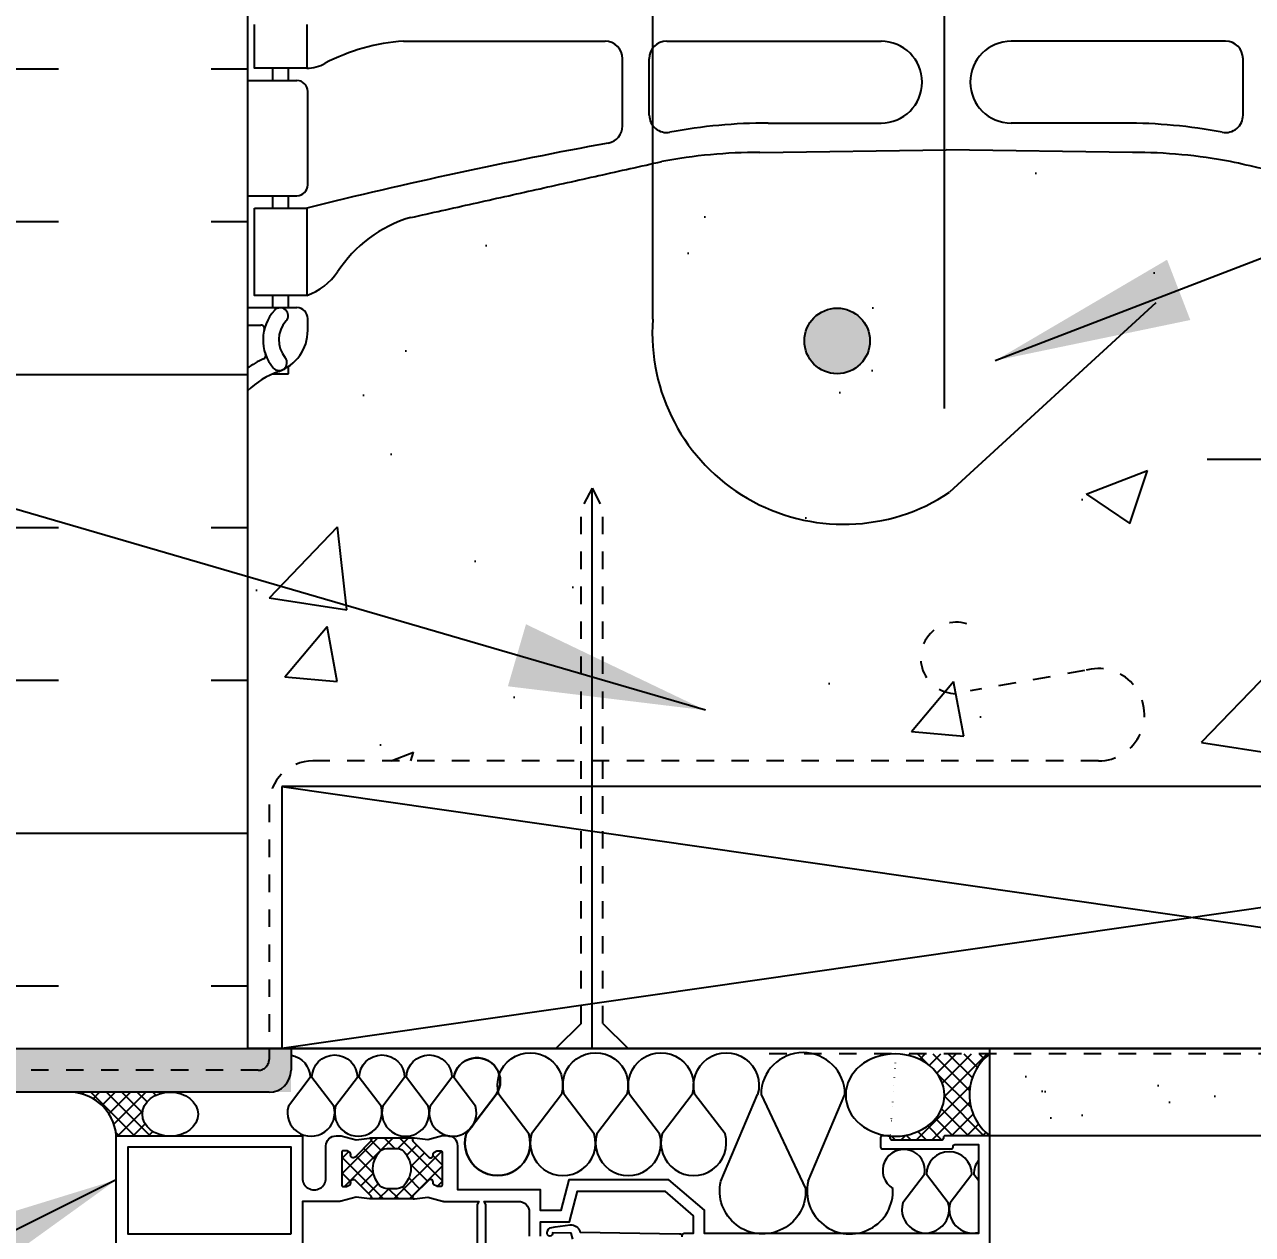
# Model space of a CAD drawing. Header units: inches. Extents: x 2853.9 to 2936.1, y 357.8 to 456.7.
# Drawn here: x 2903.48 to 2910.51, y 430.91 to 437.83 of the extents above; entities that cross this region are included whole.
import ezdxf

# ---------------------------------------------------------------- set-up
doc = ezdxf.new("R2010")
doc.units = ezdxf.units.IN
doc.header["$LTSCALE"] = 0.5
doc.header["$MEASUREMENT"] = 0
doc.linetypes.add('DASHED2', pattern=[0.375, 0.25, -0.125])
doc.linetypes.add('HIDDEN2', pattern=[0.1875, 0.125, -0.0625])
doc.layers.get('Defpoints').update_dxf_attribs({"linetype": 'CONTINUOUS'})
for name, color, linetype in [('HATCH', 12, 'CONTINUOUS'), ('LINE18', 9, 'CONTINUOUS'), ('line25', 2, 'CONTINUOUS'), ('LINE50', 5, 'CONTINUOUS'), ('LINE65', 3, 'CONTINUOUS'), ('LINE9', 9, 'CONTINUOUS'), ('TEXT', 4, 'CONTINUOUS'), ('Web_Edge', 9, 'CONTINUOUS')]:
    doc.layers.add(name, color=color, linetype=linetype)
doc.styles.add('DIM', font='romans.shx', dxfattribs={"width": 0.7})
doc.dimstyles.new('ext_12', dxfattribs={"dimscale": 12, "dimtxt": 0.09375, "dimasz": 0.09375, "dimexe": 0.09375, "dimexo": 0.0625, "dimgap": 0.0625, "dimtad": 1, "dimdec": 1, "dimzin": 3, "dimdsep": 46, "dimlunit": 4, "dimtxsty": 'DIM', "dimcen": 0.09, "dimdle": 0.09375, "dimclrt": 4, "dimadec": 0, "dimazin": 0, "dimtfac": 1, "dimtdec": 1, "dimtmove": 2, "dimatfit": 3, "dimfxl": 1, "dimfrac": 2, "dimtolj": 1, "dimtzin": 0, "dimarcsym": 0})
doc.dimstyles.new('ext_8', dxfattribs={"dimscale": 8, "dimtxt": 0.09375, "dimasz": 0.09375, "dimexe": 0.09375, "dimexo": 0.0625, "dimgap": 0.0625, "dimtad": 1, "dimdec": 1, "dimzin": 3, "dimdsep": 46, "dimlunit": 4, "dimtxsty": 'DIM', "dimcen": 0.09, "dimdle": 0.09375, "dimclrt": 4, "dimadec": 0, "dimazin": 0, "dimtfac": 1, "dimtdec": 1, "dimtmove": 2, "dimatfit": 3, "dimfxl": 1, "dimfrac": 2, "dimtolj": 1, "dimtzin": 0, "dimarcsym": 0})
pattern_1 = [(45, (184.6209679750227, -109.4159067871366), (-0.04419417382415922, 0.04419417382415922), []), (135, (184.6209679750227, -109.4159067871366), (-0.04419417382415922, -0.04419417382415922), [])]
pattern_2 = [(49.99999999999999, (0, 0), (3.586300913003767, -0.3137606749129755), [0.375, -4.125]), (355, (0, 0), (-0.693756668065, 3.760960668500059), [0.3, -3.3]), (100.45144446, (0.298858405, -0.02614672), (2.89254423363556, 3.447199954843147), [0.3187009599999999, -3.505710559999999]), (46.18420000000001, (0, 1), (5.336206653357862, -0.8275964039653827), [0.5625, -6.1875]), (96.63563549, (0.444683725, 0.931033465), (4.673309728371142, 4.870593003872752), [0.47805171, -5.258568799999999]), (351.1841639899999, (0, 1), (4.673309725273866, 4.870593001349951), [0.45, -4.950000005]), (21, (0.5, 0.75), (2.984535260592308, -2.013094453326694), [0.375, -4.125]), (326.0000000000001, (0.5, 0.75), (1.216576659607909, 3.625750225234265), [0.3, -3.3]), (71.45144474, (0.74871127, 0.58224213), (4.201111883649856, 1.612655764031769), [0.31870095, -3.50571056]), (37.50000000000001, (0, 0), (0.06079927658645334, 1.664469269156557), [0, -3.26, 0, -3.35, 0, -3.3125]), (7.499999999999999, (0, 0), (1.315347687210743, 1.972058559411801), [0, -1.91, 0, -3.185, 0, -1.2625]), (327.5, (-1.115, 0), (2.669112180862045, -0.1127743586718988), [0, -1.25, 0, -3.9, 0, -5.175]), (317.5, (-1.615, 0), (2.915930846711931, 0.5005249116615886), [0, -1.625, 0, -2.59, 0, -3.675])]

# ---------------------------------------------------------------- blocks, each defined once
blk = doc.blocks.new('*D10')
at = {"layer": 'Defpoints', "color": 0, "transparency": 16777216}
for p in [(2909.752268287051, 435.345443729628), (2921.474170112442, 435.345443729628), (2914.884004534658, 433.845443729628)]:
    blk.add_point(p, dxfattribs=at)
at = {"layer": 'TEXT', "color": 0, "lineweight": -2, "transparency": 16777216}
for p, q in [((2921.474170112442, 436.095443729628), (2921.474170112442, 436.845443729628)), ((2910.252268287051, 435.345443729628), (2922.224170112442, 435.345443729628)), ((2921.474170112442, 433.845443729628), (2921.474170112442, 435.345443729628)), ((2915.384004534658, 433.845443729628), (2922.224170112442, 433.845443729628)), ((2921.474170112442, 433.095443729628), (2921.474170112442, 432.345443729628))]:
    blk.add_line(p, q, dxfattribs=at)
at = {"layer": 'TEXT', "color": 0, "transparency": 16777216}
for points in [[(2921.349170112442, 436.095443729628), (2921.599170112442, 436.095443729628), (2921.474170112442, 435.345443729628)], [(2921.349170112442, 433.095443729628), (2921.599170112442, 433.095443729628), (2921.474170112442, 433.845443729628)]]:
    blk.add_solid(points, dxfattribs=at)
at = {"layer": 'TEXT', "color": 4, "transparency": 16777216, "insert": (2924.126932555557, 434.5954437296284), "char_height": 0.75, "attachment_point": 5, "rotation": 90, "style": 'DIM'}
blk.add_mtext('\\A1;1 1/2" \\P (38mm)MIN. \\PCOVER', dxfattribs=at)

msp = doc.modelspace()

# ---------------------------------------------------------------- hatches: boundary and pattern name
at = {"layer": 'HATCH'}
h = msp.add_hatch(dxfattribs=at)
h.set_pattern_fill('AR-CONC', color=256, scale=0.5)
h.set_pattern_definition(pattern_2)
edge = h.paths.add_edge_path()
edge.add_line((2912.418001537785, 449.121581993335), (2912.52300153777, 449.121581993335))
edge.add_line((2912.52300153777, 449.121581993335), (2912.523001537774, 449.191581993335))
edge.add_line((2912.523001537774, 449.191581993335), (2912.475501537776, 449.191581993335))
edge.add_arc((2912.475501537776, 449.254081993335), 0.06250000000000001, 179.9999999969255, 270, ccw=False)
edge.add_line((2912.413001537776, 449.2540819933384), (2912.41300153778, 449.3215819933485))
edge.add_arc((2912.66300153778, 449.321581993335), 0.2500000000000085, 124.05579773813, 179.9999999969125, ccw=False)
edge.add_line((2912.523001537796, 449.528705145118), (2912.523001537799, 449.5704312050421))
edge.add_line((2912.523001537799, 449.5704312050421), (2912.613001537799, 449.5704312050352))
edge.add_arc((2912.41300153777, 450.028688774518), 0.5000000000000334, 293.5781784818739, 313.7891111700374)
edge.add_line((2912.759004534657, 449.6677428974882), (2912.759004534657, 451.693094056533))
edge.add_line((2912.759004534657, 451.693094056533), (2909.884004534659, 451.693094056533))
edge.add_line((2909.884004534659, 451.693094056533), (2908.884004534659, 452.693094056533))
edge.add_line((2908.884004534659, 452.693094056533), (2908.884004534659, 450.693094056533))
edge.add_line((2908.884004534659, 450.693094056533), (2907.884004534659, 451.693094056533))
edge.add_line((2907.884004534659, 451.693094056533), (2904.759004534657, 451.693094056533))
edge.add_line((2904.759004534657, 451.693094056533), (2904.759004534657, 449.6677428974904))
edge.add_arc((2905.105007531547, 450.028688774518), 0.5000000000000328, 226.2108888295611, 246.4218215181261)
edge.add_line((2904.905007531518, 449.5704312050352), (2904.995007531519, 449.5704312050421))
edge.add_line((2904.995007531519, 449.5704312050421), (2904.995007531521, 449.528705145118))
edge.add_arc((2904.855007531537, 449.321581993335), 0.2500000000000085, 3.087507138843648e-09, 55.944202261869975, ccw=False)
edge.add_line((2905.105007531537, 449.3215819933485), (2905.105007531541, 449.2540819933384))
edge.add_arc((2905.042507531541, 449.254081993335), 0.06250000000000001, -90, 3.074489995924523e-09, ccw=False)
edge.add_line((2905.042507531541, 449.191581993335), (2904.995007531543, 449.191581993335))
edge.add_line((2904.995007531543, 449.191581993335), (2904.995007531548, 449.121581993335))
edge.add_line((2904.995007531548, 449.121581993335), (2905.100007531532, 449.121581993335))
edge.add_arc((2904.977598880375, 448.7789781308147), 0.3638149041640898, 34.97751374791619, 70.33874127360252, ccw=False)
edge.add_arc((2905.900717775693, 449.390208182149), 0.7434990637612446, 212.7919165279331, 253.810711457191)
edge.add_spline(control_points=[(2905.693421631406, 448.67619195938), (2907.130871631406, 448.35573195938)], knot_values=[0, 0, 1, 1], degree=1, periodic=0)
edge.add_arc((2907.68720947943, 451.2873367669979), 2.983926699701683, 259.254616429747, 270.0994654645012)
edge.add_line((2907.692389573124, 448.3034145636183), (2908.759004534659, 448.2876620641896))
edge.add_line((2908.759004534659, 448.2876620641896), (2909.825619496194, 448.3034145636183))
edge.add_arc((2909.830799589888, 451.2873367669979), 2.983926699701683, 269.9005345354987, 280.7453835702529)
edge.add_spline(control_points=[(2910.387137437911, 448.35573195938), (2911.824587437911, 448.67619195938)], knot_values=[0, 0, 1, 1], degree=1, periodic=0)
edge.add_arc((2911.617291293624, 449.390208182149), 0.7434990637612442, 286.189288542809, 327.2080834720706)
edge.add_arc((2912.540410188942, 448.7789781308147), 0.3638149041640898, 109.66125872639739, 145.0224862520765, ccw=False)
edge = h.paths.add_edge_path()
edge.add_spline(control_points=[(2911.824587437911, 436.7281113949838), (2910.387137437911, 437.0485713949839)], knot_values=[0, 0, 1, 1], degree=1, periodic=0)
edge.add_arc((2909.830799589888, 434.1169665873659), 2.983926699701677, 79.25461642974707, 90.0994654645013)
edge.add_line((2909.825619496194, 437.1008887907456), (2908.759004534659, 437.1166412901742))
edge.add_line((2908.759004534659, 437.1166412901742), (2907.692389573124, 437.1008887907456))
edge.add_arc((2907.68720947943, 434.1169665873659), 2.983926699701672, 89.9005345354987, 100.7453835702529)
edge.add_spline(control_points=[(2907.130871631406, 437.0485713949839), (2905.693421631406, 436.7281113949838)], knot_values=[0, 0, 1, 1], degree=1, periodic=0)
edge.add_arc((2905.900717775693, 436.0140951722148), 0.7434990637612445, 106.189288542809, 147.2080834720522)
edge.add_arc((2904.977598880375, 436.6253252235491), 0.3638149041640896, 289.6612587263975, 325.02248625211314, ccw=False)
edge.add_line((2905.100007531532, 436.2827213610288), (2904.995007531548, 436.2827213610288))
edge.add_line((2904.995007531548, 436.2827213610288), (2904.995007531543, 436.2127213610288))
edge.add_line((2904.995007531543, 436.2127213610288), (2905.042507531541, 436.2127213610288))
edge.add_arc((2905.042507531541, 436.1502213610288), 0.06250000000000001, -3.074489995924523e-09, 90, ccw=False)
edge.add_line((2905.105007531541, 436.1502213610254), (2905.105007531537, 436.0827213610153))
edge.add_arc((2904.855007531537, 436.0827213610288), 0.2500000000000085, 304.05579773812997, 359.9999999969125, ccw=False)
edge.add_line((2904.995007531521, 435.8755982092459), (2904.995007531519, 435.8338721493217))
edge.add_line((2904.995007531519, 435.8338721493217), (2904.905007531518, 435.8338721493286))
edge.add_arc((2905.105007531547, 435.3756145798458), 0.5000000000000326, 113.5781784818739, 133.7891111703922)
edge.add_line((2904.759004534658, 435.7365604568735), (2904.759004534657, 431.9723369014946))
edge.add_line((2904.759004534657, 431.9723369014946), (2904.884004534657, 431.9723369014945))
edge.add_line((2904.884004534657, 431.9723369014945), (2904.884004534657, 433.3678068566544))
edge.add_arc((2905.134004534657, 433.3678068566545), 0.2500000000000568, 90, 180.000000000013, ccw=False)
edge.add_line((2905.134004534657, 433.6178068566545), (2906.669487138842, 433.6178068566545))
edge.add_line((2906.669487138842, 433.6178068566545), (2906.669487138841, 435.0593818330333))
edge.add_line((2906.669487138841, 435.0593818330333), (2906.731987138841, 435.1788904995754))
edge.add_line((2906.731987138841, 435.1788904995754), (2906.794487138843, 435.0593818330283))
edge.add_line((2906.794487138843, 435.0593818330283), (2906.794487138843, 433.4723369014946))
edge.add_line((2906.794487138843, 433.4723369014946), (2910.710049435259, 433.4723369014946))
edge.add_line((2910.710049435259, 433.4723369014946), (2910.710049435259, 435.0593818330283))
edge.add_line((2910.710049435259, 435.0593818330283), (2910.772549435261, 435.1788904995754))
edge.add_line((2910.772549435261, 435.1788904995754), (2910.83504943526, 435.0593818330333))
edge.add_line((2910.83504943526, 435.0593818330333), (2910.835049435259, 433.4723369014946))
edge.add_line((2910.835049435259, 433.4723369014946), (2912.759004534658, 433.4723369014946))
edge.add_line((2912.759004534658, 433.4723369014946), (2912.759004534658, 435.7365604568753))
edge.add_arc((2912.41300153777, 435.3756145798458), 0.5000000000000328, 46.21088882989797, 66.4218215181261)
edge.add_line((2912.613001537799, 435.8338721493286), (2912.523001537799, 435.8338721493217))
edge.add_line((2912.523001537799, 435.8338721493217), (2912.523001537796, 435.8755982092459))
edge.add_arc((2912.66300153778, 436.0827213610288), 0.2500000000000085, 180.0000000030875, 235.94420226187, ccw=False)
edge.add_line((2912.41300153778, 436.0827213610153), (2912.413001537776, 436.1502213610254))
edge.add_arc((2912.475501537776, 436.1502213610288), 0.06250000000000001, 90, 180.0000000030745, ccw=False)
edge.add_line((2912.475501537776, 436.2127213610288), (2912.523001537774, 436.2127213610288))
edge.add_line((2912.523001537774, 436.2127213610288), (2912.52300153777, 436.2827213610288))
edge.add_line((2912.52300153777, 436.2827213610288), (2912.418001537785, 436.2827213610288))
edge.add_arc((2912.540410188942, 436.6253252235491), 0.3638149041640899, 214.9775137479015, 250.33874127360258, ccw=False)
edge.add_arc((2911.617291293624, 436.0140951722148), 0.7434990637612444, 32.79191652794046, 73.810711457191)
h = msp.add_hatch(dxfattribs=at)
h.set_pattern_fill('AR-SAND', color=256, scale=0.05)
h.set_pattern_definition([(37.50000000000001, (184.6209679750227, -109.4159067871366), (-0.003149667905480408, 0.09634118845065794), [0, -0.07600000000000001, 0, -0.085, 0, -0.08125]), (7.499999999999999, (184.6209679750227, -109.4159067871366), (0.08848883526338636, 0.141107303261487), [0, -0.041, 0, -0.0685, 0, -0.02625]), (327.5, (184.5594679750229, -109.4159067871366), (0.1557070930875748, 0.0002829526768482471), [0, -0.025, 0, -0.09000000000000001, 0, -0.1175]), (317.5, (184.5594679750229, -109.4159067871366), (0.1503063302286147, 0.04388377824671247), [0, -0.0125, 0, -0.059, 0, -0.0675])])
h.paths.add_polyline_path([(2902.134004534658, 437.1180673932228), (2902.009007089223, 437.0555686705053), (2902.009007089221, 431.9723369014948), (2902.134004534658, 431.9723369014948)], flags=17)
h.paths.add_polyline_path([(2905.009004534657, 431.9723369014946), (2902.134004534658, 431.9723369014948), (2902.009007089221, 431.9723369014948), (2902.009007089221, 431.7848369014951), (2900.159001800384, 431.7848369014957), (2900.159001800384, 436.1305660260857), (2902.134004534658, 437.1180673932228), (2902.134004534658, 442.7021516771819), (2902.134004534658, 451.693094056533), (2901.884004534658, 451.693094056533), (2901.884004534657, 437.2725758904099), (2899.909001800384, 436.2850745232732), (2899.909001800384, 431.5348369014957), (2902.259007089222, 431.5348369014957), (2902.259007089222, 431.7223369014957), (2905.009004534657, 431.7223369014946)])
h = msp.add_hatch(dxfattribs=at)
h.set_pattern_fill('AR-SAND', color=256, scale=0.5)
h.set_pattern_definition([(37.50000000000001, (186.6209679750227, -109.4159067871366), (-0.03149667905480408, 0.9634118845065793), [0, -0.76, 0, -0.85, 0, -0.8125]), (7.499999999999999, (186.6209679750227, -109.4159067871366), (0.8848883526338636, 1.41107303261487), [0, -0.41, 0, -0.685, 0, -0.2625]), (327.5, (186.0059679750229, -109.4159067871366), (1.557070930875748, 0.002829526768482471), [0, -0.25, 0, -0.9, 0, -1.175]), (317.5, (186.0059679750229, -109.4159067871366), (1.503063302286147, 0.4388377824671247), [0, -0.125, 0, -0.59, 0, -0.675])])
h.paths.add_polyline_path([(2915.884004534658, 431.9723369014944), (2915.384004534658, 431.9723369014944), (2909.008970884337, 431.9723387893951), (2909.008970884337, 431.4724831592516), (2915.884004534658, 431.4723369014944)])
h.paths.add_polyline_path([(2915.884004534658, 451.7021516771819), (2915.384004534657, 451.7021516771819), (2915.384004534658, 442.7021516771819), (2915.384004534658, 433.4723369014944), (2915.384004534658, 431.9723369014944), (2915.884004534658, 431.9723369014944)])
h = msp.add_hatch(dxfattribs=at)
h.set_pattern_fill('AR-CONC', color=256, scale=0.5)
h.set_pattern_definition(pattern_2)
h.paths.add_polyline_path([(2908.884004534659, 396.7943155101099), (2909.884004534659, 395.7943155101099), (2912.759004534658, 395.7943155101099), (2912.759004534658, 397.8287422528657, 0.08841615068606867), (2912.613001537799, 397.9260539453193), (2912.523001537799, 397.9260539453124), (2912.523001537796, 397.9677800052365, -0.2490694201798122), (2912.41300153778, 398.174903157006), (2912.413001537776, 398.2424031570161, -0.4142135623889385), (2912.475501537776, 398.3049031570195), (2912.523001537774, 398.3049031570195), (2912.52300153777, 398.3749031570194), (2912.418001537784, 398.3749031570194, 0.08534784463987338), (2912.08854201524, 398.2993845752816, -0.6696014941125754), (2911.956039616489, 398.4196662719794, 2.087231407574731), (2911.522140186568, 398.1948490137304, -1), (2911.358711615161, 397.7863259396602, -0.2134499129899019), (2910.966485854386, 398.1755264066414, -0.06822591722273177), (2910.830788031521, 398.8033929486662, 1.753170910263048), (2910.379850439606, 398.5067848134372, -0.9407930192592527), (2910.176337902927, 398.123521593557, -0.173074760622363), (2909.830429580391, 398.4901786330639), (2909.687791738211, 398.8770234887959, 1.612473537252552), (2909.256248573691, 398.5174352890921, -0.7348724129877409), (2909.233144970098, 398.0063964423882, -0.06847526280380446), (2908.759004534659, 397.9443334731725, -0.06847526280385079), (2908.284864099219, 398.0063964423882, -0.7348724129875226), (2908.261760495626, 398.5174352890921, 1.612473537252431), (2907.830217331106, 398.8770234887959), (2907.687579488926, 398.4901786330639, -0.1730747606224019), (2907.341671166391, 398.1235215935569, -0.9407930192592869), (2907.138158629711, 398.5067848134372, 1.753170910263341), (2906.687221037796, 398.803392948666, -0.06822591722269358), (2906.551523214932, 398.1755264066416, -0.2134499129899689), (2906.159297454156, 397.7863259396602, -1), (2905.995868882749, 398.1948490137306, 2.087231407574583), (2905.561969452828, 398.4196662719792, -0.6696014941116927), (2905.429467054078, 398.2993845752816, 0.08534784463987351), (2905.100007531533, 398.3749031570194), (2904.995007531548, 398.3749031570194), (2904.995007531543, 398.3049031570195), (2905.042507531541, 398.3049031570195, -0.4142135623889365), (2905.105007531541, 398.2424031570161), (2905.105007531537, 398.174903157006, -0.2490694201798127), (2904.995007531521, 397.9677800052365), (2904.995007531519, 397.9260539453124), (2904.905007531518, 397.9260539453193, 0.08841615068674358), (2904.759004534658, 397.8287422528647), (2904.759004534658, 395.7943155101099), (2907.884004534659, 395.7943155101099), (2908.884004534659, 394.7943155101099)])
edge = h.paths.add_edge_path()
edge.add_arc((2912.41300153777, 407.2066570081429), 0.5000000000000328, 46.21088882989797, 66.4218215181261)
edge.add_line((2912.613001537799, 407.6649145776257), (2912.523001537799, 407.6649145776188))
edge.add_line((2912.523001537799, 407.6649145776188), (2912.523001537796, 407.706640637543))
edge.add_arc((2912.66300153778, 407.9137637893259), 0.2500000000000085, 180.0000000030875, 235.94420226187, ccw=False)
edge.add_line((2912.41300153778, 407.9137637893124), (2912.413001537776, 407.9812637893226))
edge.add_arc((2912.475501537776, 407.9812637893259), 0.06250000000000001, 90, 180.0000000030745, ccw=False)
edge.add_line((2912.475501537776, 408.0437637893259), (2912.523001537774, 408.0437637893259))
edge.add_line((2912.523001537774, 408.0437637893259), (2912.52300153777, 408.1137637893259))
edge.add_line((2912.52300153777, 408.1137637893259), (2912.418001537785, 408.1137637893259))
edge.add_arc((2912.540410188942, 408.4563676518462), 0.36381490416409, 214.9775137479088, 250.33874127360258, ccw=False)
edge.add_arc((2911.617291293624, 407.8451376005119), 0.7434990637612444, 32.79191652793678, 73.810711457191)
edge.add_spline(control_points=[(2911.824587437911, 408.559153823281), (2910.387137437911, 408.879613823281)], knot_values=[0, 0, 1, 1], degree=1, periodic=0)
edge.add_arc((2909.830799589888, 405.948009015663), 2.983926699701676, 79.25461642974707, 90.0994654645013)
edge.add_line((2909.825619496194, 408.9319312190427), (2908.759004534659, 408.9476837184714))
edge.add_line((2908.759004534659, 408.9476837184714), (2907.692389573124, 408.9319312190427))
edge.add_arc((2907.68720947943, 405.948009015663), 2.983926699701673, 89.9005345354987, 100.7453835702529)
edge.add_spline(control_points=[(2907.130871631406, 408.879613823281), (2905.693421631406, 408.559153823281)], knot_values=[0, 0, 1, 1], degree=1, periodic=0)
edge.add_arc((2905.900717775693, 407.8451376005119), 0.7434990637612443, 106.189288542809, 147.2080834720669)
edge.add_arc((2904.977598880375, 408.4563676518462), 0.3638149041640897, 289.6612587263975, 325.0224862520838, ccw=False)
edge.add_line((2905.100007531532, 408.1137637893259), (2904.995007531548, 408.1137637893259))
edge.add_line((2904.995007531548, 408.1137637893259), (2904.995007531543, 408.0437637893259))
edge.add_line((2904.995007531543, 408.0437637893259), (2905.042507531541, 408.0437637893259))
edge.add_arc((2905.042507531541, 407.9812637893259), 0.06250000000000001, -3.074489995924523e-09, 90, ccw=False)
edge.add_line((2905.105007531541, 407.9812637893226), (2905.105007531537, 407.9137637893124))
edge.add_arc((2904.855007531537, 407.9137637893259), 0.2500000000000085, 304.05579773812997, 359.9999999969125, ccw=False)
edge.add_line((2904.995007531521, 407.706640637543), (2904.995007531519, 407.6649145776188))
edge.add_line((2904.995007531519, 407.6649145776188), (2904.905007531518, 407.6649145776257))
edge.add_arc((2905.105007531547, 407.2066570081429), 0.5000000000000326, 113.5781784818739, 133.7891111703096)
edge.add_line((2904.759004534658, 407.5676028851712), (2904.759004534658, 402.0210640611739))
edge.add_arc((2905.105007531547, 402.3820099382022), 0.5000000000000328, 226.2108888296905, 246.4218215181261)
edge.add_line((2904.905007531518, 401.9237523687194), (2904.995007531519, 401.9237523687263))
edge.add_line((2904.995007531519, 401.9237523687263), (2904.995007531521, 401.8820263088022))
edge.add_arc((2904.855007531537, 401.6749031570192), 0.2500000000000085, 3.087507138843648e-09, 55.944202261869975, ccw=False)
edge.add_line((2905.105007531537, 401.6749031570327), (2905.105007531541, 401.6074031570226))
edge.add_arc((2905.042507531541, 401.6074031570192), 0.06250000000000001, -90, 3.074489995924523e-09, ccw=False)
edge.add_line((2905.042507531541, 401.5449031570192), (2904.995007531543, 401.5449031570192))
edge.add_line((2904.995007531543, 401.5449031570192), (2904.995007531548, 401.4749031570192))
edge.add_line((2904.995007531548, 401.4749031570192), (2905.100007531532, 401.4749031570192))
edge.add_arc((2904.977598880375, 401.1322992944989), 0.3638149041640899, 34.97751374792358, 70.33874127360252, ccw=False)
edge.add_arc((2905.900717775693, 401.7435293458332), 0.7434990637612444, 212.7919165279294, 253.810711457191)
edge.add_spline(control_points=[(2905.693421631406, 401.0295131230642), (2907.130871631406, 400.7090531230642)], knot_values=[0, 0, 1, 1], degree=1, periodic=0)
edge.add_arc((2907.68720947943, 403.6406579306821), 2.983926699701684, 259.254616429747, 270.0994654645012)
edge.add_line((2907.692389573124, 400.6567357273025), (2908.759004534659, 400.6409832278738))
edge.add_line((2908.759004534659, 400.6409832278738), (2909.825619496194, 400.6567357273025))
edge.add_arc((2909.830799589888, 403.6406579306821), 2.983926699701684, 269.9005345354987, 280.7453835702529)
edge.add_spline(control_points=[(2910.387137437911, 400.7090531230642), (2911.824587437911, 401.0295131230642)], knot_values=[0, 0, 1, 1], degree=1, periodic=0)
edge.add_arc((2911.617291293624, 401.7435293458332), 0.7434990637612442, 286.189288542809, 327.2080834720743)
edge.add_arc((2912.540410188942, 401.1322992944989), 0.3638149041640899, 109.66125872639739, 145.0224862520691, ccw=False)
edge.add_line((2912.418001537785, 401.4749031570192), (2912.52300153777, 401.4749031570192))
edge.add_line((2912.52300153777, 401.4749031570192), (2912.523001537774, 401.5449031570192))
edge.add_line((2912.523001537774, 401.5449031570192), (2912.475501537776, 401.5449031570192))
edge.add_arc((2912.475501537776, 401.6074031570192), 0.06250000000000001, 179.9999999969255, 270, ccw=False)
edge.add_line((2912.413001537776, 401.6074031570226), (2912.41300153778, 401.6749031570327))
edge.add_arc((2912.66300153778, 401.6749031570192), 0.2500000000000084, 124.05579773813, 179.9999999969125, ccw=False)
edge.add_line((2912.523001537796, 401.8820263088022), (2912.523001537799, 401.9237523687263))
edge.add_line((2912.523001537799, 401.9237523687263), (2912.613001537799, 401.9237523687194))
edge.add_arc((2912.41300153777, 402.3820099382022), 0.5000000000000334, 293.5781784818739, 313.7891111701531)
edge.add_line((2912.759004534658, 402.0210640611729), (2912.759004534658, 407.5676028851724))
h.paths.add_polyline_path([(2912.884004534657, 412.5783461307733), (2912.884004534657, 413.6490596233457), (2906.384004534658, 413.6490596233459), (2906.384004534658, 412.7401592424963), (2906.994649999269, 412.1295137778859, 0.3556285169421354), (2907.082088505154, 412.4268922630509), (2906.593240126757, 412.9673983566844, -1.066786916872321), (2906.935395671511, 413.3507932110308), (2908.499892260537, 411.6268121832949, -0.03706645187294901), (2908.759004534659, 411.6443334731726, -0.06847526280384585), (2909.233144970098, 411.5822705039569, -0.7348724129880211), (2909.256248573691, 411.0712316572529, 1.61247353725163), (2909.687791738211, 410.7116434575492), (2909.830429580391, 411.0984883132812, -0.1730747606223588), (2910.176337902927, 411.4651453527882, -0.9407930192594987), (2910.379850439606, 411.0818821329079, 1.753170910263227), (2910.830788031521, 410.7852739976792, -0.06822591722269448), (2910.966485854386, 411.4131405397036, -0.2134499129896975), (2911.358711615161, 411.8023410066847, -1), (2911.522140186569, 411.3938179326151, 2.087231407579427), (2911.956039616489, 411.1690006743658, -0.6696014941088005), (2912.088542015239, 411.2892823710639, 0.0853478446400789), (2912.418001537784, 411.2137637893257), (2912.52300153777, 411.2137637893257), (2912.523001537774, 411.2837637893257), (2912.475501537776, 411.2837637893257, -0.4142135623889531), (2912.413001537776, 411.346263789329), (2912.41300153778, 411.4137637893392, -0.2490694201798126), (2912.523001537796, 411.6208869411086), (2912.523001537799, 411.6626130010328), (2912.613001537799, 411.6626130010259, 0.08841615068579815), (2912.759004534658, 411.7599246934791), (2912.759004534658, 412.149059623346), (2912.884004534657, 412.149059623346), (2912.884004534657, 412.4015694354754), (2911.881053421262, 411.3986183220805), (2911.752353858915, 411.3583071073811), (2911.792665073615, 411.4870066697331)])
h.paths.add_polyline_path([(2912.759004534658, 445.4754210891818, 0.08841615068581969), (2912.613001537799, 445.5727327816351), (2912.523001537799, 445.5727327816282), (2912.523001537796, 445.6144588415523, -0.2490694201798163), (2912.41300153778, 445.8215819933218), (2912.413001537776, 445.8890819933319, -0.4142135623888784), (2912.475501537776, 445.9515819933353), (2912.523001537774, 445.9515819933353), (2912.52300153777, 446.0215819933352), (2912.418001537784, 446.0215819933352, 0.08534784463827016), (2912.088542015246, 445.9460634116001, -0.6696014940757241), (2911.956039616487, 446.0663451082831, 2.087231407570851), (2911.522140186556, 445.841527850051, -1), (2911.358711615206, 445.4330047759593, -0.2134499130098927), (2910.966485854384, 445.8222052429613, -0.0682259172220198), (2910.830788031521, 446.4500717849796, 1.75317091027194), (2910.379850439607, 446.1534636497526, -0.9407930192679245), (2910.176337902908, 445.7702004298825, -0.1730747606140748), (2909.830429580392, 446.1368574693771), (2909.687791738211, 446.5237023251116, 1.612473537313737), (2909.256248573709, 446.1641141254015, -0.7348724130116747), (2909.233144970065, 445.6530752786949, -0.0684752627977164), (2908.759004534667, 445.5910123094884, -0.06847526280535507), (2908.284864099217, 445.6530752787046, -0.7348724129806553), (2908.261760495624, 446.1641141254071, 1.612473537257896), (2907.830217331106, 446.5237023251117), (2907.687579488925, 446.136857469377, -0.1730747606203222), (2907.341671166394, 445.770200429874, -0.9407930192554961), (2907.138158629721, 446.1534636497577, 1.753170910228009), (2906.687221037796, 446.4500717849821, -0.06822591722386381), (2906.551523214928, 445.8222052429473, -0.2134499129919643), (2906.159297454142, 445.4330047759701, -1), (2905.995868882738, 445.8415278500415, 2.087231407624452), (2905.561969452828, 446.0663451082954, -0.6696014942013563), (2905.429467054058, 445.9460634116056, 0.08534784463447691), (2905.100007531533, 446.0215819933352), (2904.995007531548, 446.0215819933352), (2904.995007531543, 445.9515819933353), (2905.042507531541, 445.9515819933353, -0.4142135623888784), (2905.105007531541, 445.8890819933319), (2905.105007531537, 445.8215819933218, -0.2490694201798375), (2904.995007531521, 445.6144588415523), (2904.995007531519, 445.5727327816282), (2904.905007531518, 445.5727327816351, 0.08841615068705944), (2904.759004534658, 445.4754210891801), (2904.759004534658, 442.7021516771819), (2904.759004534658, 439.9288822651837, 0.08841615068705933), (2904.905007531518, 439.8315705727288), (2904.995007531519, 439.8315705727356), (2904.995007531521, 439.7898445128116, -0.2490694201798163), (2905.105007531537, 439.582721361042), (2905.105007531541, 439.5152213610319, -0.4142135623888784), (2905.042507531541, 439.4527213610286), (2904.995007531543, 439.4527213610286), (2904.995007531548, 439.3827213610286), (2905.100007531533, 439.3827213610286, 0.08534784463952538), (2905.429467054076, 439.4582399427659, -0.6696014940265556), (2905.561969452832, 439.3379582460863, 2.087231407676971), (2905.995868882744, 439.5627755043196, -1), (2906.159297454162, 439.9712985783857, -0.2134499129882001), (2906.551523214932, 439.5820981114049, -0.06822591722255639), (2906.687221037796, 438.9542315693817, 1.753170910267408), (2907.13815862971, 439.2508397046118, -0.9407930192546793), (2907.34167116639, 439.6341029244916, -0.1730747606216836), (2907.687579488925, 439.2674458849871), (2907.830217331106, 438.8806010292521, 1.612473537262718), (2908.261760495624, 439.240189228957, -0.7348724130171931), (2908.284864099242, 439.7512280756659, -0.0684752627998517), (2908.759004534654, 439.8132910448754, -0.06847526280425174), (2909.233144970096, 439.7512280756602, -0.7348724129952335), (2909.256248573688, 439.2401892289546, 1.612473537243686), (2909.687791738211, 438.8806010292521), (2909.830429580394, 439.2674458849913, -0.1730747606179484), (2910.176337902922, 439.634102924489, -0.9407930192714665), (2910.379850439607, 439.2508397046111, 1.753170910290208), (2910.830788031521, 438.9542315693897, -0.06822591722256174), (2910.966485854388, 439.5820981114126, -0.2134499129851221), (2911.358711615156, 439.9712985783856, -1), (2911.522140186556, 439.5627755043122, 2.087231407519179), (2911.956039616489, 439.337958246069, -0.6696014940748886), (2912.088542015232, 439.4582399427698, 0.08534784464203125), (2912.418001537784, 439.3827213610286), (2912.52300153777, 439.3827213610286), (2912.523001537774, 439.4527213610286), (2912.475501537776, 439.4527213610286, -0.4142135623888784), (2912.413001537776, 439.5152213610319), (2912.41300153778, 439.582721361042, -0.2490694201798373), (2912.523001537796, 439.7898445128115), (2912.523001537799, 439.8315705727356), (2912.613001537799, 439.8315705727288, 0.08841615068610642), (2912.759004534658, 439.9288822651824), (2912.759004534658, 442.7021516771819)])
h = msp.add_hatch(dxfattribs=at)
h.set_pattern_fill('INSUL', color=256, scale=7, style=0)
h.set_pattern_definition([(0, (99.30097073282604, 21.07831504008414), (0, 2.625), []), (0, (99.30097073282604, 21.95331504008414), (0, 2.625), [0.875, -0.875]), (0, (99.30097073282604, 22.82831504008414), (0, 2.625), [0.875, -0.875])])
h.paths.add_polyline_path([(2904.759004534658, 442.7021516771819), (2904.071504534658, 442.7021516771819), (2904.071504534658, 442.2021516771819), (2902.571504534658, 442.2021516771819), (2902.571504534658, 442.7021516771819), (2902.134004534658, 442.7021516771819), (2902.134004534658, 431.9723369014946), (2904.759004534657, 431.9723369014946)])
h.paths.add_polyline_path([(2915.384004534658, 442.7021516771819), (2914.946504534658, 442.7021516771819), (2914.946504534658, 442.2021516771819), (2913.446504534658, 442.2021516771819), (2913.446504534658, 442.7021516771819), (2913.009004534658, 442.7021516771819), (2912.759004534658, 442.7021516771819), (2912.759004534658, 433.4723369014945), (2915.384004534658, 433.4723369014946)])
h = msp.add_hatch(dxfattribs=at)
h.set_pattern_fill('ANSI37', color=256, scale=0.5)
h.set_pattern_definition(pattern_1)
edge = h.paths.add_edge_path()
edge.add_line((2909.008970884337, 431.9410869014946), (2908.474057320185, 431.9410869014946))
edge.add_ellipse((2908.466591851422, 431.7056356772139), major_axis=(0.2825336774749303, 0), ratio=0.8336473878611741, start_angle=623.0829798558104, end_angle=808.4858808845431, ccw=False)
edge.add_arc((2908.428970884337, 431.4624850471521), 0.009999999999875442, 0, 68.93084636959458, ccw=False)
edge.add_line((2908.438970884337, 431.4624850471521), (2908.438970884337, 431.4574850471521))
edge.add_arc((2908.448970884337, 431.457485047152), 0.01000000000010282, 180, 270)
edge.add_line((2908.448970884337, 431.447485047152), (2908.733970884337, 431.447485047152))
edge.add_arc((2908.733970884337, 431.457485047152), 0.00999999999993584, 270, 360)
edge.add_line((2908.743970884337, 431.457485047152), (2908.743970884337, 431.462485047152))
edge.add_arc((2908.753970884337, 431.4624850471519), 0.01000000000010548, 90, 180, ccw=False)
edge.add_line((2908.753970884337, 431.4724850471521), (2909.008970884337, 431.4724850471521))
edge.add_arc((2909.187600487551, 431.7067859743231), 0.2946276626821766, 127.3216770494383, 232.6783229505348, ccw=False)
h = msp.add_hatch(dxfattribs=at)
h.set_pattern_fill('ANSI37', color=256, scale=0.5)
h.set_pattern_definition(pattern_1)
edge = h.paths.add_edge_path()
edge.add_ellipse((2904.317441720697, 431.596512066244), major_axis=(0.1591748401361159, 0), ratio=0.7904819325918538, start_angle=-270, end_angle=-99.28813868702753, ccw=False)
edge.add_line((2904.3174417207, 431.7223369014948), (2903.753280153136, 431.7223369014951))
edge.add_arc((2903.737425325312, 431.4503656713757), 0.2724329744688692, 4.625825487410509, 86.66366272043291, ccw=False)
edge.add_line((2904.008970884335, 431.4723369014948), (2904.291750977936, 431.4723369014948))
h.paths.add_polyline_path([(2904.442113127135, 431.6747405088984), (2904.441096271366, 431.6757209354078), (2904.445076880607, 431.671691475683)])
h = msp.add_hatch(dxfattribs=at)
h.set_pattern_fill('ANSI37', color=256, scale=0.5, style=0)
h.set_pattern_definition([(45, (184.6209679750223, -90.14511753421203), (-0.04419417382415922, 0.04419417382415922), []), (135, (184.6209679750223, -90.14511753421203), (-0.04419417382415922, -0.04419417382415922), [])])
h.paths.add_polyline_path([(2905.264040677987, 430.3134501503268), (2905.264040677987, 430.0665199439788, -0.973119193628529), (2905.074111939776, 430.0613439917122), (2905.07397089921, 430.3133969775395, -1.000279793165599)])
h.paths.add_polyline_path([(2905.081470884335, 430.1899850471527, 1), (2905.256540677987, 430.1899850471527, 1)], flags=16)
h.paths.add_polyline_path([(2906.43487034864, 429.972017633005), (2906.559764217877, 429.972017633005, -0.3927408574796724), (2906.540299666982, 429.9462958830611), (2906.264040677987, 429.8353181043133), (2906.264040677987, 429.9398880289664, 0.3145636000813645), (2906.317913429891, 430.2831663617756), (2906.321948921411, 430.3096785905771), (2906.348418128563, 430.3096785905771, -0.1494430697769666), (2906.450903443058, 430.1906147170898), (2906.450903443058, 430.1900176330048, 0.1929134893777459), (2906.459205741533, 430.1693002550687, -0.08922647140676533), (2906.473504297291, 430.0752472612164), (2906.454623507638, 430.0719180685837, 0.31529878887884), (2906.452027796997, 430.0693223579426)])
h.paths.add_polyline_path([(2905.797128449246, 431.3508737821426, 0.7725978076390988), (2905.822171283663, 431.3655541027324, -0.343148791993915), (2905.826795438796, 431.3769301693515), (2905.842964021147, 431.3862651047241, -0.1316524975867668), (2905.846964021147, 431.3873369014939), (2905.865820427608, 431.3873369014939, -0.414213562373095), (2905.873820427608, 431.3793369014938), (2905.873820427608, 431.190336901494, -0.414213562373095), (2905.865820427608, 431.182336901494), (2905.846964021147, 431.182336901494, -0.1316524975867363), (2905.842964021147, 431.1834086982637), (2905.826795438796, 431.1927436336364, -0.3431487919940244), (2905.822171283663, 431.2041197002554, 0.7725978076389638), (2905.797128449246, 431.2188000208453), (2905.689725713094, 431.1113972846931), (2905.483216055578, 431.1113972846931), (2905.375813319426, 431.2188000208453, 0.7725978076393586), (2905.350770485009, 431.2041197002554, -0.3431487919941011), (2905.346146329876, 431.1927436336364), (2905.329977747525, 431.1834086982637, -0.1316524975865104), (2905.325977747525, 431.182336901494), (2905.307121341064, 431.182336901494, -0.414213562373095), (2905.299121341065, 431.190336901494), (2905.299121341065, 431.3793369014938, -0.414213562373095), (2905.307121341064, 431.3873369014939), (2905.325977747525, 431.3873369014939, -0.1316524975865104), (2905.329977747525, 431.3862651047241), (2905.346146329876, 431.3769301693515, -0.343148791994153), (2905.350770485009, 431.3655541027324, 0.7725978076392856), (2905.375813319426, 431.3508737821426), (2905.483216055578, 431.4582765182947), (2905.689725713094, 431.4582765182947)])
h.paths.add_polyline_path([(2905.614132195466, 431.1698369014941), (2905.558960029463, 431.1698369014941, -0.3238484292968788), (2905.501968952571, 431.2110747812872, -0.326501620107139), (2905.501968952804, 431.3585990195425, -0.3238484397582524), (2905.558960030407, 431.3998369014939), (2905.614132195466, 431.3998369014939, -0.3238484345287045), (2905.671123272713, 431.3585990206216, -0.3265016201076595), (2905.671123272713, 431.211074782366, -0.3238484345260935)], flags=16)
at = {"layer": 'LINE65'}
msp.add_hatch(color=256, dxfattribs=at).paths.add_polyline_path([(2908.322694504037, 436.022055026804, 1), (2907.947694504037, 436.022055026804, 1)])

# ---------------------------------------------------------------- linework, layer by layer
at = {"layer": 'HATCH'}
for p, q in [((2906.731987138843, 431.9723369014947), (2906.731987138841, 435.1788904995753)), ((2915.384004534658, 433.4723369014946), (2904.956390912409, 431.9723369014946)), ((2904.956390912409, 433.4723369014946), (2915.384004534658, 431.9723369014946)), ((2907.968935016313, 431.2122735693117), (2908.179633617101, 431.7085555825042)), ((2905.713867848718, 431.4582765182947), (2905.459073919954, 431.4582765182947)), ((2908.63563655811, 431.2517893028805), (2908.511291558884, 431.0891262266791)), ((2908.771160621184, 431.0891262266791), (2908.646336271832, 431.2517122178992)), ((2908.906205334132, 431.2517122178992), (2908.781860334907, 431.0890491416978)), ((2908.943970884337, 431.2163813873508), (2908.916905047855, 431.251635132918)), ((2905.713867848718, 431.1113972846931), (2905.459073919954, 431.1113972846931))]:
    msp.add_line(p, q, dxfattribs=at)
at = {"layer": 'HATCH', "color": 4, "linetype": 'DASHED2', "ltscale": 0.5}
msp.add_line((2915.446504534658, 431.9410869014946), (2907.729655760222, 431.9410869014946), dxfattribs=at)
at = {"layer": 'HATCH'}
for points in [[(2905.009004534657, 431.9338146487585, -0.3677135428508029), (2905.118067906, 431.8055673210145), (2904.993722906775, 431.6429042448131, 1.331509838654881), (2905.253591969075, 431.6429042448131), (2905.128767619723, 431.8054902360332)], [(2905.128767619723, 431.8054902360332, -1), (2905.388636682023, 431.8054902360332), (2905.264291682798, 431.6428271598318, 1.331509838654881), (2905.524160745098, 431.6428271598318), (2905.399336395746, 431.8054131510519)], [(2905.399336395746, 431.8054131510519, -1), (2905.659205458046, 431.8054131510519), (2905.53486045882, 431.6427500748505, 1.331509838654881), (2905.79472952112, 431.6427500748505), (2905.669905171768, 431.8053360660706)], [(2905.669905171768, 431.8053360660706, -1), (2905.929774234068, 431.8053360660706), (2905.805429234843, 431.6426729898692, 1.331509838654881), (2906.065298297143, 431.6426729898692), (2905.940473947791, 431.8052589810893)], [(2906.370842488489, 431.4839123682168, -1.331509838655778), (2906.011500772232, 431.4839123682168), (2906.183442537959, 431.7088396006332, 1.25386884222624), (2905.940473947791, 431.8052589810893, -1.253868842176588), (2906.183442537959, 431.7088396006329), (2906.011500772232, 431.4839123682168, 1.331509838655574), (2906.370842488489, 431.4839123682166), (2906.198237887043, 431.7087330090706, -1.331509838655574), (2906.557579603298, 431.7087330090703), (2906.385637837571, 431.483805776654, 1.331509838655574), (2906.744979553828, 431.4838057766538), (2906.572374952381, 431.7086264175077, -1.331509838655574), (2906.931716668638, 431.7086264175075), (2906.75977490291, 431.4836991850912, 1.331509838655574), (2907.119116619167, 431.4836991850912), (2906.94651201772, 431.7085198259449, -1.331509838655574), (2907.305853733977, 431.7085198259449), (2907.13391196825, 431.4835925935286, 1.331509838655574), (2907.493253684505, 431.4835925935283), (2907.320649083059, 431.7084132343821, -1.331509838655574), (2907.679990799315, 431.7084132343821)], [(2908.179633617101, 431.7085555825042, 1), (2907.699749306533, 431.7085555825042), (2907.95446733452, 431.1703539591483, -1.151765177323539), (2907.469292198527, 431.2121312211896), (2907.679990799315, 431.7084132343821)]]:
    msp.add_lwpolyline(points, format="xyb", dxfattribs=at)
msp.add_lwpolyline([(2905.666698435664, 431.2009095720039, -0.2734560415951634), (2905.614132195466, 431.1698369014941), (2905.558960029463, 431.1698369014941, -0.2734560397667185), (2905.506393789462, 431.2009095716462), (2905.493372500876, 431.2245716304849, -0.2569805071132461), (2905.493372500876, 431.3451021700264), (2905.506393790011, 431.3687642306261, -0.2734560434246889), (2905.558960030407, 431.3998369014939), (2905.614132195466, 431.3998369014939, -0.2734560415960702), (2905.666698435664, 431.368764230984), (2905.679719724524, 431.3451021712644, -0.2569805071137504), (2905.679719724524, 431.2245716317227)], format="xyb", close=True, dxfattribs=at)
for centre, radius, start, end in [((2908.516789132805, 431.2738545788793), 0.1208783971866071, 349.4821929914324, 238.7663541856004), ((2908.776270802982, 431.2517122178992), 0.1299345311499565, 0, 180), ((2909.046780397506, 431.2517122178992), 0.1299345311499565, 142.301625612902, 180), ((2908.208561279939, 431.1569941912553), 0.2459198159109607, 167.0096944086958, 3.147381455981124), ((2908.641226090034, 431.0514138517649), 0.1352967316930542, 163.8150857362114, 16.18491426378857), ((2908.911794866057, 431.0513367667836), 0.1352967316930542, 163.8150857362114, 283.7578014415053)]:
    msp.add_arc(centre, radius, start, end, dxfattribs=at)
at = {"layer": 'LINE18', "linetype": 'HIDDEN2'}
for p, q in [((2906.73198713884, 435.1788904995745), (2906.669487138841, 435.0593818330333)), ((2906.731987138841, 435.1788904995745), (2906.794487138843, 435.0593818330283)), ((2906.669487138843, 432.1160550349022), (2906.669487138841, 435.0593818330333)), ((2906.794487138843, 432.1160550349027), (2906.794487138843, 435.0593818330283))]:
    msp.add_line(p, q, dxfattribs=at)
at = {"layer": 'LINE18'}
for p, q in [((2906.669487138843, 432.1160550349022), (2906.525769005435, 431.9723369014947)), ((2906.794487138843, 432.1160550349027), (2906.938205272251, 431.9723369014947))]:
    msp.add_line(p, q, dxfattribs=at)
for points in [[(2904.008970884335, 430.847336901493), (2904.008970884335, 431.4723369014948), (2905.073970884335, 431.4723369014948), (2905.073970884335, 431.2306887558377, 1.000000000003211), (2905.208970884335, 431.2306887558377), (2905.208970884335, 431.4143369014946, -0.4142135623740909), (2905.266970884335, 431.4723369014948), (2905.289763264536, 431.4723369014948, -0.06554346281528432), (2905.296233740663, 431.4714850471519), (2905.38101702399, 431.4487674348529), (2905.45785522652, 431.4582019798111, -0.7132930678969658), (2905.466144987766, 431.4412054504828), (2905.375813319426, 431.3508737821426, -0.7725978076383387), (2905.350770485009, 431.3655541027324, 0.3431487919937011), (2905.346146329876, 431.3769301693515), (2905.329977747525, 431.3862651047241, 0.1316524975860435), (2905.325977747525, 431.3873369014939), (2905.307121341064, 431.3873369014939, 0.4142135623731601), (2905.299121341065, 431.3793369014938), (2905.299121341065, 431.190336901494, 0.4142135623731601), (2905.307121341064, 431.182336901494), (2905.325977747525, 431.182336901494, 0.1316524975860434), (2905.329977747525, 431.1834086982637), (2905.346146329876, 431.1927436336364, 0.3431487919942176), (2905.350770485009, 431.2041197002554, -0.7725978076396093), (2905.375813319426, 431.2188000208453), (2905.466144987766, 431.128468352505, -0.7132930678969659), (2905.45785522652, 431.1114718231768), (2905.38101702399, 431.1209063681349), (2905.296233740669, 431.0981887558373, -0.06554346281523721), (2905.289763264542, 431.0973369014946), (2905.073970884335, 431.0973369014946), (2905.073970884335, 430.4623369014948)], [(2909.008970884337, 430.8474850471493), (2909.008970884337, 431.4724850471521), (2908.753970884337, 431.4724850471521, 0.414213562373043), (2908.743970884337, 431.4624850471521), (2908.743970884337, 431.457485047152, -0.414213562372991), (2908.733970884337, 431.447485047152), (2908.448970884337, 431.447485047152, -0.4142135623731992), (2908.438970884337, 431.457485047152), (2908.438970884337, 431.4624850471519, 0.4142135623731992), (2908.428970884337, 431.4724850471518), (2908.393970884337, 431.4724850471518, 0.4142135623730951), (2908.383970884337, 431.4624850471519), (2908.383970884337, 431.407485047152, 0.4142135623730951), (2908.393970884337, 431.397485047152), (2908.788970884337, 431.397485047152, 0.4142135623730951), (2908.798970884337, 431.407485047152), (2908.798970884337, 431.4124850471519, -0.4142135623730951), (2908.808970884337, 431.4224850471519), (2908.943970884337, 431.4224850471519), (2908.943970884337, 430.9124850471521), (2907.375667151412, 430.9124850471521), (2907.375667151412, 431.0466603414573), (2907.172002820756, 431.2206944570412), (2906.599754794105, 431.2206944570412), (2906.552663454174, 431.0449471838233), (2906.438004048924, 431.0449471838233), (2906.438004048924, 431.1623369014947), (2905.963970884337, 431.1623369014947), (2905.963970884338, 431.4143369014946, 0.4142135623740908), (2905.905970884338, 431.4723369014948), (2905.883178504138, 431.4723369014951, 0.06554346281804448), (2905.87670802801, 431.4714850471523), (2905.791924744682, 431.4487674348529), (2905.715086542152, 431.4582019798111, 0.7132930678969379), (2905.706796780906, 431.4412054504828), (2905.797128449246, 431.3508737821426, 0.7725978076385306), (2905.822171283663, 431.3655541027324, -0.3431487919936307), (2905.826795438796, 431.3769301693515), (2905.842964021147, 431.3862651047241, -0.1316524975860437), (2905.846964021147, 431.3873369014939), (2905.865820427608, 431.3873369014939, -0.4142135623731601), (2905.873820427608, 431.3793369014938), (2905.873820427608, 431.190336901494, -0.4142135623731601), (2905.865820427608, 431.182336901494), (2905.846964021147, 431.182336901494, -0.1316524975860435), (2905.842964021147, 431.1834086982637), (2905.826795438797, 431.1927436336364, -0.3431487919941411), (2905.822171283663, 431.2041197002554, 0.7725978076394043), (2905.797128449246, 431.2188000208453), (2905.706796780906, 431.128468352505, 0.713293067896942), (2905.715086542152, 431.1114718231768), (2905.791924744682, 431.1209063681349), (2905.876708028, 431.0981887558382, 0.06554346281272118), (2905.883178504127, 431.0973369014955), (2906.084990825609, 431.0973369014935), (2906.074990825608, 431.0800163934177), (2906.074990825608, 430.8474850471509)], [(2906.438004048924, 430.8974850471511), (2906.438004048924, 430.9799471838235), (2906.602539708393, 430.9799471838235), (2906.649631048323, 431.1556944570414), (2907.149631048323, 431.1556944570414), (2907.310667151412, 431.0149471838233), (2907.310667151412, 430.9124850471521), (2907.25851940147, 430.9124850471521, 0.3639702342661525), (2907.24867132394, 430.9042215289287)], [(2906.124990825609, 430.8474850471509), (2906.124990825609, 431.0800163934177), (2906.114990825607, 431.0973369014953), (2906.311004048924, 431.0973369014948, -0.4142135623722979), (2906.373004048924, 431.0353369014947), (2906.373004048924, 430.8974850471509)], [(2906.621764787695, 430.8818284701219), (2906.613172121383, 430.9158279413366), (2906.505691285839, 430.9173600255704), (2906.505620020642, 430.9123605334689, -0.9999999999999848), (2906.475623068034, 430.912788124657), (2906.475710505339, 430.9189221441716, -0.3727193515204652), (2906.501834378401, 430.9482434900206), (2906.521873599451, 430.9508524402852), (2906.607576083765, 430.9620102352196, -0.3800361709519329), (2906.662507049636, 430.9246799422554), (2906.663660110578, 430.9201175094927), (2907.232000441742, 430.9120161093092, -0.4577045202689281), (2907.246594033099, 430.894621533746)]]:
    msp.add_lwpolyline(points, format="xyb", dxfattribs=at)
msp.add_lwpolyline([(2905.008970884335, 430.9123369014931), (2905.008970884335, 431.4073369014948), (2904.073970884335, 431.4073369014948), (2904.073970884335, 430.9123369014931)], close=True, dxfattribs=at)
at = {"layer": 'line25'}
for p, q in [((2904.759004534658, 442.7021516771819), (2904.759004534657, 431.9723369014944)), ((2904.956390912409, 433.4723369014946), (2904.956390912409, 431.9723369014946)), ((2915.384004534658, 433.4723369014946), (2904.956390912409, 433.4723369014946)), ((2915.384004534658, 431.9723369014946), (2904.956390912409, 431.9723369014946))]:
    msp.add_line(p, q, dxfattribs=at)
at = {"layer": 'line25', "color": 12}
for centre, radius, start, end in [((2909.187600487551, 431.7067859743231), 0.2946276626821576, 127.3216770494226, 232.678322950545), ((2903.737425325312, 431.4503656713757), 0.2724329744688597, 4.625825487411545, 93.33633727880536)]:
    msp.add_arc(centre, radius, start, end, dxfattribs=at)
at = {"layer": 'line25', "color": 12, "extrusion": (0, 0, -1)}
msp.add_ellipse((2908.466591851422, 431.7056356772139), major_axis=(0.2825336774749303, 0), ratio=0.8336473878611741, start_param=-10.99557428756428, end_param=-4.71238898038469, dxfattribs=at)
at = {"layer": 'line25', "color": 12}
msp.add_ellipse((2904.317441720697, 431.596512066244), major_axis=(0.1591748401361158, 0), ratio=0.7904819325918538, start_param=-7.853981633974483, end_param=-1.570796326794897, dxfattribs=at)
at = {"layer": 'LINE50', "linetype": 'DASHED2', "ltscale": 0.5}
for p, q in [((2909.551248095035, 434.1351474404476), (2908.896207436778, 434.0186471954041)), ((2909.630472861503, 433.6178068566544), (2905.134004534657, 433.6178068566544)), ((2904.884004534657, 433.3678068566544), (2904.884004534657, 431.9098369014948)), ((2904.821504534657, 431.8473369014948), (2902.196507089222, 431.8473369014957))]:
    msp.add_line(p, q, dxfattribs=at)
for centre, radius, start, end in [((2908.817511035869, 434.2073410076564), 0.204446761525902, 72.81923530579486, 292.6390026401253), ((2909.629623523904, 433.8824132636253), 0.2646077700756188, 270.1839082177189, 107.229192862291), ((2905.134004534657, 433.3678068566544), 0.2500000000001137, 90, 180), ((2904.821504534657, 431.9098369014948), 0.0625, 270, 0)]:
    msp.add_arc(centre, radius, start, end, dxfattribs=at)
at = {"layer": 'LINE65'}
for p, q in [((2908.747460886726, 450.8296377044667), (2908.747460886726, 435.6355962738935)), ((2907.079872271996, 436.1456279833509), (2907.079872271997, 448.4960548640174)), ((2909.958467234514, 436.2399135091814), (2908.778715281861, 435.1556298050035))]:
    msp.add_line(p, q, dxfattribs=at)
msp.add_circle((2908.135194504037, 436.022055026804), 0.1875, dxfattribs=at)
msp.add_arc((2908.172200768213, 436.0674587967123), 1.095121895218011, 175.9067785202272, 303.6303640567813, dxfattribs=at)
at = {"layer": 'LINE9'}
for p, q in [((2902.134004534658, 431.9723369014946), (2912.759004534658, 431.9723369014945)), ((2905.009004901352, 431.9723369014948), (2904.759004901352, 431.9723369014948)), ((2905.009004534657, 431.9723369014944), (2905.009004534657, 431.8473369014957)), ((2909.008970884337, 431.4724850471521), (2909.008970884337, 431.9723369014946)), ((2904.884004534657, 431.7223369014957), (2902.259007089222, 431.7223369014957)), ((2915.884004534658, 431.4724850471521), (2908.881470884337, 431.4724850471521))]:
    msp.add_line(p, q, dxfattribs=at)
msp.add_arc((2904.884004534657, 431.8473369014957), 0.125, 270, 0, dxfattribs=at)
at = {"layer": 'Web_Edge'}
for p, q in [((2905.652731631406, 437.7381913949839), (2906.8071292788, 437.7374104748685)), ((2907.159561631406, 437.7374104748684), (2908.386605381668, 437.7374104748685)), ((2910.358447437912, 437.7374104748684), (2909.13140368765, 437.7374104748685)), ((2906.907061631406, 437.2526466809324), (2906.907061631405, 437.6374104977494)), ((2907.059561631406, 437.314702224749), (2907.059561631406, 437.6374104748684)), ((2910.458447437912, 437.314702224749), (2910.458447437912, 437.6374104748684)), ((2904.905007531518, 437.5127213610286), (2904.905007531518, 437.5827213610286)), ((2904.995007531629, 437.5127213610287), (2904.995007531633, 437.5827213610286)), ((2904.759004534658, 437.5127213610288), (2905.042507531541, 437.5127213610287)), ((2905.105007531541, 436.9152213610287), (2905.105007531541, 437.4502213610287)), ((2907.739724060895, 437.2687730780869), (2908.386605381668, 437.2687730780869)), ((2909.778285008422, 437.2687730780869), (2909.13140368765, 437.2687730780869)), ((2907.692389573124, 437.1008887907456), (2908.759011631406, 437.1166413949838)), ((2909.825619496194, 437.1008887907456), (2908.758997437912, 437.1166413949838)), ((2904.759004534658, 436.8527213610288), (2905.042507531541, 436.8527213610287)), ((2904.905007531518, 436.7827213610288), (2904.905007531518, 436.8527213610287)), ((2904.995007531581, 436.7827213610288), (2904.995007531586, 436.8527213610287)), ((2904.905007531518, 436.2127213610289), (2904.905007531518, 436.2827213610288)), ((2904.995007531543, 436.2127213610289), (2904.995007531548, 436.2827213610288)), ((2904.759004534658, 436.2127213610287), (2905.042507531541, 436.2127213610288)), ((2905.105007531537, 436.0827213610098), (2905.105007531541, 436.150221361026)), ((2904.759004534658, 436.1127213610288), (2904.836883067927, 436.1127213610287)), ((2904.995007531519, 435.8338721493217), (2904.995007531521, 435.8755982092459)), ((2904.905007531518, 435.8338721493286), (2904.995007531519, 435.8338721493217))]:
    msp.add_line(p, q, dxfattribs=at)
msp.add_lwpolyline([(2905.100007531618, 437.8327213610286), (2905.100007531618, 437.5827213610286), (2904.800007531618, 437.5827213610286), (2904.800007531618, 437.8327213610286)], dxfattribs=at)
msp.add_lwpolyline([(2904.800007531533, 436.7827213610288), (2905.100007531533, 436.7827213610288), (2905.100007531533, 436.2827213610288), (2904.800007531533, 436.2827213610288)], close=True, dxfattribs=at)
for centre, radius, start, end in [((2905.737603517297, 436.5815581879862), 1.159742907951804, 94.1967506926227, 117.4156047592632), ((2906.807061631405, 437.6374104977493), 0.1, 7.490842385782874e-11, 89.96124089475377), ((2907.159561631406, 437.6374104748684), 0.1, 90, 180), ((2908.386605381668, 437.5030917764777), 0.2343186983907799, 270, 90), ((2909.13140368765, 437.5030917764777), 0.2343186983907799, 90, 270), ((2910.358447437912, 437.6374104748684), 0.1, 0, 90), ((2905.095884776531, 437.8014050204181), 0.218722518258797, 271.0800463449416, 299.5062534114404), ((2905.042507531541, 437.4502213610287), 0.0625, 0, 89.99999999997395), ((2907.159561631406, 437.314702224749), 0.1, 180, 280.7453835701821), ((2907.734543967201, 434.2848508747078), 2.983926699701089, 89.90053453549825, 100.7453835702613), ((2909.783465102116, 434.2848508747078), 2.983926699701089, 79.25461642973876, 90.09946546450175), ((2910.358447437912, 437.314702224749), 0.1, 259.2546164298179, 0), ((2906.807061631406, 437.2526466809321), 0.1, 280.3656591869283, 1.628443996909321e-10), ((2911.908611178015, 409.3623513713147), 28.25303123538609, 100.3656591868222, 103.9447811697141), ((2907.68720947943, 434.1169665873665), 2.983926699701089, 89.90053453549825, 100.7453835702613), ((2909.830799589888, 434.1169665873665), 2.983926699701089, 79.25461642973876, 90.09946546450175), ((2905.042507531541, 436.9152213610287), 0.0625, 269.9999999999739, 0), ((2905.900717775693, 436.0140951722145), 0.7434990637615071, 106.1892885425029, 147.208083472187), ((2904.977598880375, 436.6253252235491), 0.3638149041640656, 289.6612587265429, 325.0224862518247), ((2904.947478530521, 436.1665546873457), 0.04500000000006049, 317.5391321572866, 137.5391321569802), ((2905.042507531541, 436.1502213610288), 0.0625, 359.9999999973945, 90), ((2905.098714939993, 436.0281619546957), 0.25, 137.5391321572083, 219.8854880037346), ((2905.098714939993, 436.0281619546957), 0.16, 137.5391321572475, 219.9999228010435), ((2904.83708706375, 436.0931389018224), 0.01958352171754351, 344.5099000626936, 90.59684418772727), ((2904.855007531537, 436.0827213610288), 0.25, 289.4712206353016, 359.999999995639), ((2905.105007531547, 435.3756145798458), 0.6, 114.9252292854749, 125.2167839521452), ((2904.842925320988, 435.9386321885568), 0.02103171283708721, 296.0042723403083, 16.53599595537988), ((2904.940948568938, 435.8972652613568), 0.04500919725254051, 220.8121007979876, 38.55199935399858), ((2905.105007531547, 435.3756145798458), 0.5, 109.4712206353016, 133.7891111703809)]:
    msp.add_arc(centre, radius, start, end, dxfattribs=at)
for points in [[(2905.693421631406, 436.7281113949838), (2907.130871631406, 437.0485713949839)], [(2911.824587437911, 436.7281113949838), (2910.387137437911, 437.0485713949839)]]:
    msp.add_open_spline(points, degree=1, dxfattribs=at)

# ---------------------------------------------------------------- dimensions: what is measured, and where the dimension line sits
at = {"layer": 'TEXT'}
dim = msp.add_linear_dim(base=(2921.474170112442, 435.345443729628), p1=(2914.884004534658, 433.845443729628), p2=(2909.752268287051, 435.345443729628), angle=90, text='<> \\P (38mm)MIN. \\PCOVER', dimstyle='ext_8', dxfattribs=at)
dim.commit()
dim.dimension.update_dxf_attribs({"geometry": '*D10', "text_midpoint": (2924.126932555557, 434.5954437296284), "dimtype": 160})

# ---------------------------------------------------------------- leaders
for points in [[(2909.04053322958, 435.909554243724), (2924.234440316743, 441.76809338833), (2932.697998008382, 441.76809338833)], [(2907.38223869808, 433.9079437296289), (2897.814914571616, 436.6973247791634), (2896.081633682727, 436.6973247791634)], [(2904.008970884335, 431.2204437296266), (2895.338414629248, 426.9057741683783), (2893.308125670962, 426.9057741683783)]]:
    msp.add_leader(points, dimstyle='ext_12', override={"dimgap": 0.0625, "dimtad": 0}, dxfattribs=at)

doc.saveas('drawing.dxf')
